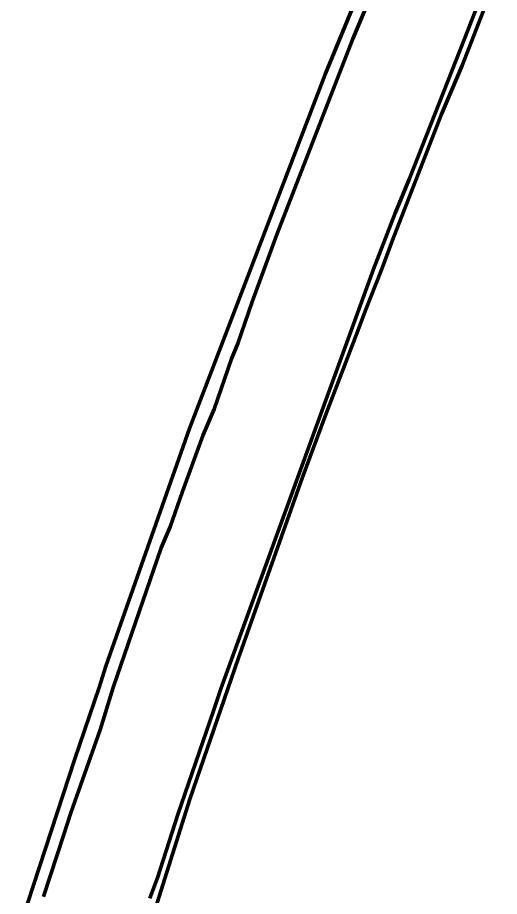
# Model space of a CAD drawing. Header units: millimetres. Extents: x 0 to 11.1, y 0 to 16.2.
# Drawn here: x 1.696 to 2.655, y 6.558 to 8.305 of the extents above; entities that cross this region are included whole.
import ezdxf

# ---------------------------------------------------------------- set-up
doc = ezdxf.new("R2010")
doc.units = ezdxf.units.MM
doc.layers.add('color#0b0b0bff', color=7, linetype='CONTINUOUS', lineweight=100)
doc.layers.add('color#ffffffff', color=7, linetype='CONTINUOUS', lineweight=100)

msp = doc.modelspace()

# ---------------------------------------------------------------- linework, layer by layer
at = {"layer": 'color#0b0b0bff'}
for p, q in [((2.5837, 8.7917), (2.3632, 8.2623)), ((2.3089, 8.1932), (2.4182, 8.4589)), ((2.5856, 8.2623), (2.6548, 8.4426)), ((2.651, 8.3898), (2.5805, 8.2097)), ((2.3632, 8.2623), (2.2119, 7.8733)), ((2.4758, 7.9848), (2.5856, 8.2623)), ((2.5805, 8.2097), (2.5397, 8.1126)), ((2.0853, 7.6104), (2.3089, 8.1932)), ((2.5397, 8.1126), (2.4419, 7.8626)), ((2.4472, 7.9157), (2.4758, 7.9848)), ((2.4044, 7.8045), (2.4472, 7.9157)), ((2.2119, 7.8733), (2.1627, 7.7398)), ((2.4419, 7.8626), (2.4205, 7.8035)), ((2.1008, 6.9705), (2.4044, 7.8045)), ((2.4205, 7.8035), (2.3876, 7.7215)), ((2.1627, 7.7398), (2.1344, 7.657)), ((2.3876, 7.7215), (2.3732, 7.682)), ((2.3732, 7.682), (2.308, 7.5123)), ((2.1344, 7.657), (2.122, 7.6265)), ((2.122, 7.6265), (2.0875, 7.5264)), ((2.0386, 7.488), (2.0853, 7.6104)), ((2.0875, 7.5264), (2.0658, 7.4752)), ((2.308, 7.5123), (2.2622, 7.3897)), ((1.8719, 7.0155), (2.0386, 7.488)), ((2.0658, 7.4752), (2.0244, 7.3629)), ((2.2622, 7.3897), (2.135, 7.0302)), ((2.0244, 7.3629), (1.9996, 7.2926)), ((1.9996, 7.2926), (1.9822, 7.251)), ((1.9822, 7.251), (1.8868, 6.9736)), ((2.135, 7.0302), (2.1146, 6.9708)), ((1.8586, 6.9731), (1.8719, 7.0155)), ((1.81, 6.8316), (1.8586, 6.9731)), ((1.8868, 6.9736), (1.8605, 6.8894)), ((2.1146, 6.9708), (2.0392, 6.7515)), ((2.0859, 6.9271), (2.1008, 6.9705)), ((2.0152, 6.7213), (2.0859, 6.9271)), ((1.8605, 6.8894), (1.8022, 6.7246)), ((1.6963, 6.4842), (1.81, 6.8316)), ((2.0392, 6.7515), (1.8358, 6.1114)), ((1.8022, 6.7246), (1.7886, 6.6816)), ((1.9748, 6.5952), (2.0152, 6.7213)), ((1.7886, 6.6816), (1.7479, 6.5583)), ((1.9593, 6.5548), (1.9748, 6.5952))]:
    msp.add_line(p, q, dxfattribs=at)
at = {"layer": 'color#ffffffff'}
for p, q in [((2.3632, 8.2623), (2.5837, 8.7917)), ((2.4182, 8.4589), (2.3089, 8.1932)), ((2.6548, 8.4426), (2.5856, 8.2623)), ((2.5805, 8.2097), (2.651, 8.3898)), ((2.2119, 7.8733), (2.3632, 8.2623)), ((2.5856, 8.2623), (2.4758, 7.9848)), ((2.5397, 8.1126), (2.5805, 8.2097)), ((2.3089, 8.1932), (2.0853, 7.6104)), ((2.4419, 7.8626), (2.5397, 8.1126)), ((2.4758, 7.9848), (2.4472, 7.9157)), ((2.4472, 7.9157), (2.4044, 7.8045)), ((2.1627, 7.7398), (2.2119, 7.8733)), ((2.4205, 7.8035), (2.4419, 7.8626)), ((2.4044, 7.8045), (2.1008, 6.9705)), ((2.3876, 7.7215), (2.4205, 7.8035)), ((2.1344, 7.657), (2.1627, 7.7398)), ((2.3732, 7.682), (2.3876, 7.7215)), ((2.308, 7.5123), (2.3732, 7.682)), ((2.122, 7.6265), (2.1344, 7.657)), ((2.0875, 7.5264), (2.122, 7.6265)), ((2.0853, 7.6104), (2.0386, 7.488)), ((2.0658, 7.4752), (2.0875, 7.5264)), ((2.2622, 7.3897), (2.308, 7.5123)), ((2.0386, 7.488), (1.8719, 7.0155)), ((2.0244, 7.3629), (2.0658, 7.4752)), ((2.135, 7.0302), (2.2622, 7.3897)), ((1.9996, 7.2926), (2.0244, 7.3629)), ((1.9822, 7.251), (1.9996, 7.2926)), ((1.8868, 6.9736), (1.9822, 7.251)), ((2.1146, 6.9708), (2.135, 7.0302)), ((1.8719, 7.0155), (1.8586, 6.9731)), ((1.8586, 6.9731), (1.81, 6.8316)), ((1.8605, 6.8894), (1.8868, 6.9736)), ((2.0392, 6.7515), (2.1146, 6.9708)), ((2.1008, 6.9705), (2.0859, 6.9271)), ((2.0859, 6.9271), (2.0152, 6.7213)), ((1.8022, 6.7246), (1.8605, 6.8894)), ((1.81, 6.8316), (1.6963, 6.4842)), ((1.8358, 6.1114), (2.0392, 6.7515)), ((1.7886, 6.6816), (1.8022, 6.7246)), ((2.0152, 6.7213), (1.9748, 6.5952)), ((1.7479, 6.5583), (1.7886, 6.6816)), ((1.9748, 6.5952), (1.9593, 6.5548))]:
    msp.add_line(p, q, dxfattribs=at)

doc.saveas('drawing.dxf')
